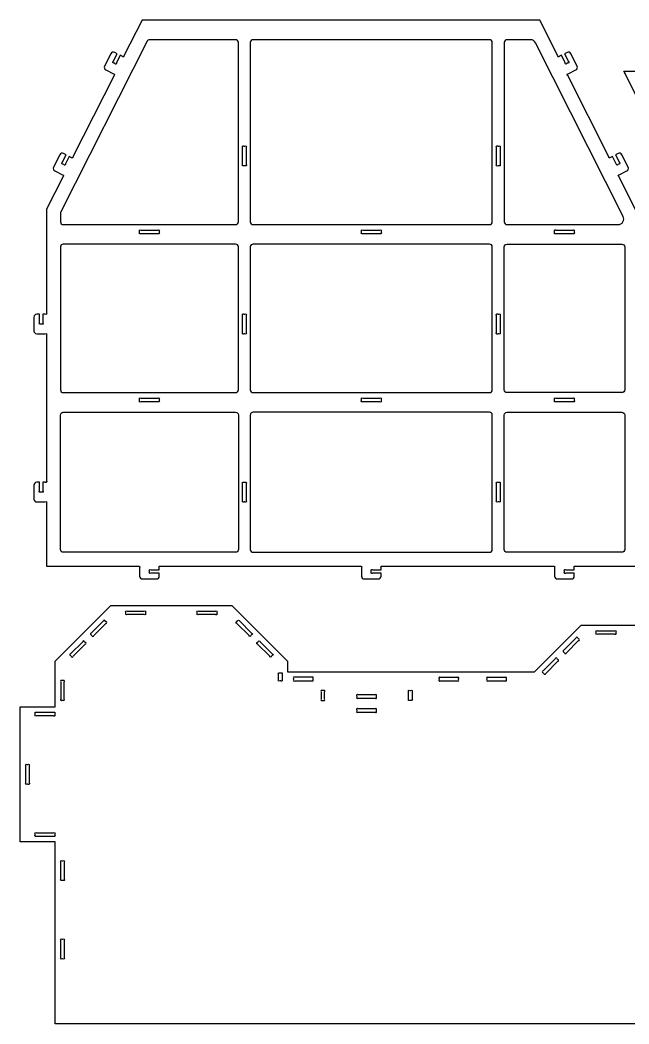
# Model space of a CAD drawing. Extents: x 40 to 213, y -58 to 93.
# Drawn here: x 40 to 83.5, y -57.9 to 13.7 of the extents above; entities that cross this region are included whole.
import ezdxf

# ---------------------------------------------------------------- set-up
doc = ezdxf.new("R2010")
doc.units = 0
doc.header["$MEASUREMENT"] = 0
doc.layers.get('0').update_dxf_attribs({"linetype": 'CONTINUOUS'})

msp = doc.modelspace()

# ---------------------------------------------------------------- linework, layer by layer
msp.add_lwpolyline([(84.212, -0.254), (82.784, 2.577, -1), (82.823, 2.695), (83.369, 2.971, 0.414214), (83.457, 3.24), (83.007, 4.132, 0.414214), (82.738, 4.221), (82.559, 4.131), (82.835, 3.585, -1), (82.796, 3.466), (82.731, 3.433, -1), (82.612, 3.472), (82.336, 4.018), (82.192, 3.945, -1), (82.073, 3.984), (79.141, 9.792, -1), (79.18, 9.911), (79.726, 10.187, 0.414214), (79.815, 10.455), (79.364, 11.348, 0.414214), (79.095, 11.436), (78.917, 11.346), (79.193, 10.8, -1), (79.153, 10.682), (79.088, 10.649, -1), (78.969, 10.688), (78.694, 11.234), (78.549, 11.161, -1), (78.431, 11.2), (77.145, 13.746), (48.752, 13.746), (47.466, 11.2, -1), (47.347, 11.161), (47.203, 11.234), (46.927, 10.688, -1), (46.809, 10.649), (46.743, 10.682, -1), (46.704, 10.8), (46.98, 11.346), (46.801, 11.436, 0.414214), (46.533, 11.348), (46.082, 10.455, 0.414214), (46.17, 10.187), (46.716, 9.911, -1), (46.756, 9.792), (43.824, 3.984, -1), (43.705, 3.945), (43.561, 4.018), (43.285, 3.472, -1), (43.166, 3.433), (43.101, 3.466, -1), (43.062, 3.585), (43.337, 4.131), (43.159, 4.221, 0.414214), (42.89, 4.132), (42.44, 3.24, 0.414214), (42.528, 2.971), (43.074, 2.695, -1), (43.113, 2.577), (41.934, 0.242), (41.934, -7.165, -1), (41.846, -7.254), (41.684, -7.254), (41.684, -7.865, -1), (41.596, -7.954), (41.523, -7.954, -1), (41.434, -7.865), (41.434, -7.254), (41.234, -7.254, 0.414214), (41.034, -7.454), (41.034, -8.454, 0.414214), (41.234, -8.654), (41.846, -8.654, -1), (41.934, -8.742), (41.934, -19.165, -1), (41.846, -19.254), (41.684, -19.254), (41.684, -19.865, -1), (41.596, -19.954), (41.523, -19.954, -1), (41.434, -19.865), (41.434, -19.254), (41.234, -19.254, 0.414214), (41.034, -19.454), (41.034, -20.454, 0.414214), (41.234, -20.654), (41.846, -20.654, -1), (41.934, -20.742), (41.934, -25.254), (48.496, -25.254, -1), (48.584, -25.342), (48.584, -25.954, 0.414214), (48.784, -26.154), (49.784, -26.154, 0.414214), (49.984, -25.954), (49.984, -25.754), (49.373, -25.754, -1), (49.284, -25.665), (49.284, -25.592, -1), (49.373, -25.504), (49.984, -25.504), (49.984, -25.342, -1), (50.073, -25.254), (64.333, -25.254, -1), (64.422, -25.342), (64.422, -25.954, 0.414214), (64.622, -26.154), (65.622, -26.154, 0.414214), (65.822, -25.954), (65.822, -25.754), (65.21, -25.754, -1), (65.122, -25.665), (65.122, -25.592, -1), (65.21, -25.504), (65.822, -25.504), (65.822, -25.342, -1), (65.91, -25.254), (78.123, -25.254, -1), (78.211, -25.342), (78.211, -25.954, 0.414214), (78.411, -26.154), (79.411, -26.154, 0.414214), (79.611, -25.954), (79.611, -25.754), (78.999, -25.754, -1), (78.911, -25.665), (78.911, -25.592, -1), (78.999, -25.504), (79.611, -25.504), (79.611, -25.342, -1), (79.699, -25.254), (84.212, -25.254)], format="xyb")
for points in [[(43.134, -0.854), (55.434, -0.854, 0.414214), (55.634, -0.654), (55.634, 12.146, 0.414214), (55.434, 12.346), (49.288, 12.346, 0.283043), (49.11, 12.237), (42.956, 0.046, 0.117406), (42.934, -0.044), (42.934, -0.654, 0.414214)], [(73.759, 12.146, 0.414214), (73.559, 12.346), (56.684, 12.346, 0.414214), (56.484, 12.146), (56.484, -0.654, 0.414214), (56.684, -0.854), (73.559, -0.854, 0.414214), (73.759, -0.654)], [(74.609, 12.146), (74.609, -0.654, 0.414214), (74.809, -0.854), (82.745, -0.854, 0.558794), (83.102, -0.273), (76.843, 12.127, 0.283043), (76.486, 12.346), (74.809, 12.346, 0.414214)], [(56.184, 4.658), (56.184, 3.435, -1), (56.096, 3.346), (56.023, 3.346, -1), (55.934, 3.435), (55.934, 4.658, -1), (56.023, 4.746), (56.096, 4.746, -1)], [(74.148, 4.746), (74.221, 4.746, -1), (74.309, 4.658), (74.309, 3.435, -1), (74.221, 3.346), (74.148, 3.346, -1), (74.059, 3.435), (74.059, 4.658, -1)], [(48.673, -1.254), (49.896, -1.254, -1), (49.984, -1.342), (49.984, -1.415, -1), (49.896, -1.504), (48.673, -1.504, -1), (48.584, -1.415), (48.584, -1.342, -1)], [(64.51, -1.254), (65.733, -1.254, -1), (65.822, -1.342), (65.822, -1.415, -1), (65.733, -1.504), (64.51, -1.504, -1), (64.422, -1.415), (64.422, -1.342, -1)], [(79.523, -1.504), (78.299, -1.504, -1), (78.211, -1.415), (78.211, -1.342, -1), (78.299, -1.254), (79.523, -1.254, -1), (79.611, -1.342), (79.611, -1.415, -1)], [(43.134, -12.854), (55.434, -12.854, 0.414214), (55.634, -12.654), (55.634, -2.454, 0.414214), (55.434, -2.254), (43.134, -2.254, 0.414214), (42.934, -2.454), (42.934, -12.654, 0.414214)], [(56.684, -2.254, 0.414214), (56.484, -2.454), (56.484, -12.654, 0.414214), (56.684, -12.854), (73.559, -12.854, 0.414214), (73.759, -12.654), (73.759, -2.454, 0.414214), (73.559, -2.254)], [(83.012, -12.854), (74.809, -12.854, -0.414214), (74.609, -12.654), (74.609, -2.454, -0.414214), (74.809, -2.254), (83.012, -2.254, -0.414214), (83.212, -2.454), (83.212, -12.654, -0.414214)], [(56.184, -7.342), (56.184, -8.565, -1), (56.096, -8.654), (56.023, -8.654, -1), (55.934, -8.565), (55.934, -7.342, -1), (56.023, -7.254), (56.096, -7.254, -1)], [(74.309, -7.342), (74.309, -8.565, -1), (74.221, -8.654), (74.148, -8.654, -1), (74.059, -8.565), (74.059, -7.342, -1), (74.148, -7.254), (74.221, -7.254, -1)], [(48.673, -13.254), (49.896, -13.254, -1), (49.984, -13.342), (49.984, -13.415, -1), (49.896, -13.504), (48.673, -13.504, -1), (48.584, -13.415), (48.584, -13.342, -1)], [(65.733, -13.504), (64.51, -13.504, -1), (64.422, -13.415), (64.422, -13.342, -1), (64.51, -13.254), (65.733, -13.254, -1), (65.822, -13.342), (65.822, -13.415, -1)], [(78.299, -13.254), (79.523, -13.254, -1), (79.611, -13.342), (79.611, -13.415, -1), (79.523, -13.504), (78.299, -13.504, -1), (78.211, -13.415), (78.211, -13.342, -1)], [(43.134, -14.254), (55.434, -14.254, -0.414214), (55.634, -14.454), (55.634, -24.054, -0.414214), (55.434, -24.254), (43.134, -24.254, -0.414214), (42.934, -24.054), (42.934, -14.454, -0.414214)], [(56.684, -24.254), (73.559, -24.254, 0.414214), (73.759, -24.054), (73.759, -14.454, 0.414214), (73.559, -14.254), (56.684, -14.254, 0.414214), (56.484, -14.454), (56.484, -24.054, 0.414214)], [(74.609, -14.454, -0.414214), (74.809, -14.254), (83.012, -14.254, -0.414214), (83.212, -14.454), (83.212, -24.054, -0.414214), (83.012, -24.254), (74.809, -24.254, -0.414214), (74.609, -24.054)], [(56.184, -19.342), (56.184, -20.565, -1), (56.096, -20.654), (56.023, -20.654, -1), (55.934, -20.565), (55.934, -19.342, -1), (56.023, -19.254), (56.096, -19.254, -1)], [(74.309, -19.342), (74.309, -20.565, -1), (74.221, -20.654), (74.148, -20.654, -1), (74.059, -20.565), (74.059, -19.342, -1), (74.148, -19.254), (74.221, -19.254, -1)], [(47.692, -28.454), (48.916, -28.454, -1), (49.004, -28.543), (49.004, -28.616, -1), (48.916, -28.704), (47.692, -28.704, -1), (47.604, -28.616), (47.604, -28.543, -1)], [(52.78, -28.454), (54.003, -28.454, -1), (54.092, -28.543), (54.092, -28.616, -1), (54.003, -28.704), (52.78, -28.704, -1), (52.692, -28.616), (52.692, -28.543, -1)], [(45.993, -29.158), (45.128, -30.023, 1), (45.128, -30.148), (45.18, -30.2, 1), (45.305, -30.2), (46.17, -29.335, 1), (46.17, -29.21), (46.118, -29.158, 1)], [(55.703, -29.158), (56.568, -30.023, -1), (56.568, -30.148), (56.516, -30.2, -1), (56.391, -30.2), (55.526, -29.335, -1), (55.526, -29.21), (55.578, -29.158, -1)], [(81.262, -29.849), (82.485, -29.849, -1), (82.574, -29.938), (82.574, -30.011, -1), (82.485, -30.099), (81.262, -30.099, -1), (81.174, -30.011), (81.174, -29.938, -1)], [(43.828, -31.676), (44.693, -30.811, 1), (44.693, -30.686), (44.642, -30.635, 1), (44.517, -30.635), (43.652, -31.5, 1), (43.652, -31.625), (43.703, -31.676, 1)], [(57.179, -30.635), (58.044, -31.5, -1), (58.044, -31.625), (57.992, -31.676, -1), (57.867, -31.676), (57.002, -30.811, -1), (57.002, -30.686), (57.054, -30.635, -1)], [(79.733, -30.382), (78.869, -31.247, 1), (78.869, -31.372), (78.92, -31.424, 1), (79.045, -31.424), (79.91, -30.559, 1), (79.91, -30.434), (79.858, -30.382, 1)], [(77.392, -32.848), (77.444, -32.9, 1), (77.569, -32.9), (78.434, -32.035, 1), (78.434, -31.91), (78.382, -31.858, 1), (78.257, -31.858), (77.392, -32.723, 1)], [(58.586, -32.867), (58.659, -32.867, -1), (58.748, -32.955), (58.748, -33.338, -1), (58.659, -33.426), (58.586, -33.426, -1), (58.498, -33.338), (58.498, -32.955, -1)], [(42.948, -33.505), (42.948, -34.728, 1), (43.036, -34.817), (43.109, -34.817, 1), (43.198, -34.728), (43.198, -33.505, 1), (43.109, -33.417), (43.036, -33.417, 1)], [(60.967, -33.176), (59.655, -33.176, 1), (59.567, -33.265), (59.567, -33.338, 1), (59.655, -33.426), (60.967, -33.426)], [(70.043, -33.433), (71.267, -33.433, 1), (71.355, -33.345), (71.355, -33.272, 1), (71.267, -33.183), (70.043, -33.183, 1), (69.955, -33.272), (69.955, -33.345, 1)], [(73.451, -33.433), (74.674, -33.433, 1), (74.763, -33.345), (74.763, -33.272, 1), (74.674, -33.183), (73.451, -33.183, 1), (73.363, -33.272), (73.363, -33.345, 1)], [(61.535, -34.215), (61.535, -34.738, 1), (61.624, -34.826), (61.697, -34.826, 1), (61.785, -34.738), (61.785, -34.215, 1), (61.697, -34.126), (61.624, -34.126, 1)], [(67.874, -34.126), (67.947, -34.126, -1), (68.035, -34.215), (68.035, -34.738, -1), (67.947, -34.826), (67.874, -34.826, -1), (67.785, -34.738), (67.785, -34.215, -1)], [(64.174, -34.676), (65.397, -34.676, 1), (65.485, -34.588), (65.485, -34.515, 1), (65.397, -34.426), (64.174, -34.426, 1), (64.085, -34.515), (64.085, -34.588, 1)], [(42.523, -35.765), (42.523, -35.838, -1), (42.434, -35.926), (41.211, -35.926, -1), (41.123, -35.838), (41.123, -35.765, -1), (41.211, -35.676), (42.434, -35.676, -1)], [(65.397, -35.426), (64.174, -35.426, 1), (64.085, -35.515), (64.085, -35.588, 1), (64.174, -35.676), (65.397, -35.676, 1), (65.485, -35.588), (65.485, -35.515, 1)], [(40.698, -39.493), (40.698, -40.716, -1), (40.609, -40.804), (40.536, -40.804, -1), (40.448, -40.716), (40.448, -39.493, -1), (40.536, -39.404), (40.609, -39.404, -1)], [(41.211, -44.283), (42.434, -44.283, -1), (42.523, -44.371), (42.523, -44.444, -1), (42.434, -44.533), (41.211, -44.533, -1), (41.123, -44.444), (41.123, -44.371, -1)], [(43.198, -46.368), (43.198, -47.591, -1), (43.109, -47.679), (43.036, -47.679, -1), (42.948, -47.591), (42.948, -46.368, -1), (43.036, -46.279), (43.109, -46.279, -1)], [(43.198, -51.968), (43.198, -53.191, -1), (43.109, -53.279), (43.036, -53.279, -1), (42.948, -53.191), (42.948, -51.968, -1), (43.036, -51.879), (43.109, -51.879, -1)]]:
    msp.add_lwpolyline(points, format="xyb", close=True)
for points in [[(91.227, -5.866), (83.144, 10.096), (98.749, 10.096), (98.749, -6.986), (91.227, -6.986)], [(40.048, -35.276), (42.548, -35.276), (42.548, -32.038), (46.531, -28.054), (55.164, -28.054), (59.148, -32.038), (59.148, -32.776), (62.185, -32.776), (67.385, -32.776), (67.385, -32.783), (76.774, -32.776), (80.101, -29.449), (87.747, -29.449), (93.153, -34.856), (93.153, -42.502), (89.926, -45.729), (89.926, -57.926), (42.548, -57.926), (42.548, -44.933), (40.048, -44.933)]]:
    msp.add_lwpolyline(points, close=True)
msp.add_lwpolyline([(83.227, 9.934), (83.227, 10.096)])

doc.saveas('drawing.dxf')
